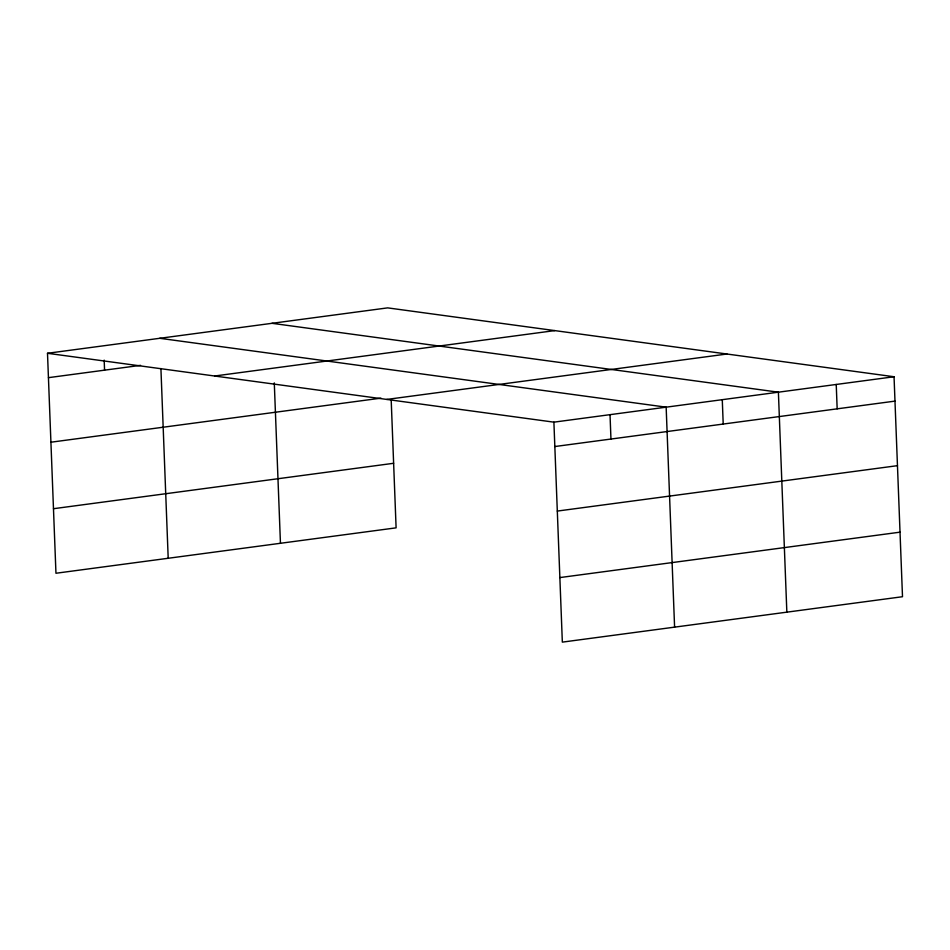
<?xml version="1.0" encoding="UTF-8"?>
<svg xmlns="http://www.w3.org/2000/svg" width="950" height="950" viewBox="0 0 950 950"><rect width="100%" height="100%" fill="white"/><g stroke="black" fill="none" stroke-linecap="round" stroke-linejoin="round"><path stroke-width="1.43" d="M47.5 353.281L387.659 307.871L894.045 376.746L902.5 596.719L562.341 642.129L553.898 422.156L47.5 353.281L55.955 573.254L396.103 527.844L391.186 399.748M48.438 377.661L140.541 365.358M214.605 376.01L554.764 330.6M50.92 442.213L380.95 398.145M386.781 399.428L726.94 354.017M553.898 422.156L894.045 376.746M53.473 508.713L393.621 463.291M554.836 446.536L894.983 401.114M557.306 511.076L897.465 465.666M559.871 577.576L900.018 532.166M271.997 323.309L778.394 392.184L786.849 612.156M159.754 338.295L666.152 407.17L674.595 627.143M836.226 384.465L837.164 408.832M722.273 399.677L723.211 424.056M610.019 414.663L610.957 439.043M274.289 382.897L280.452 543.281M160.918 368.541L168.197 558.268M104.179 360.133L104.559 370.168"/></g></svg>
